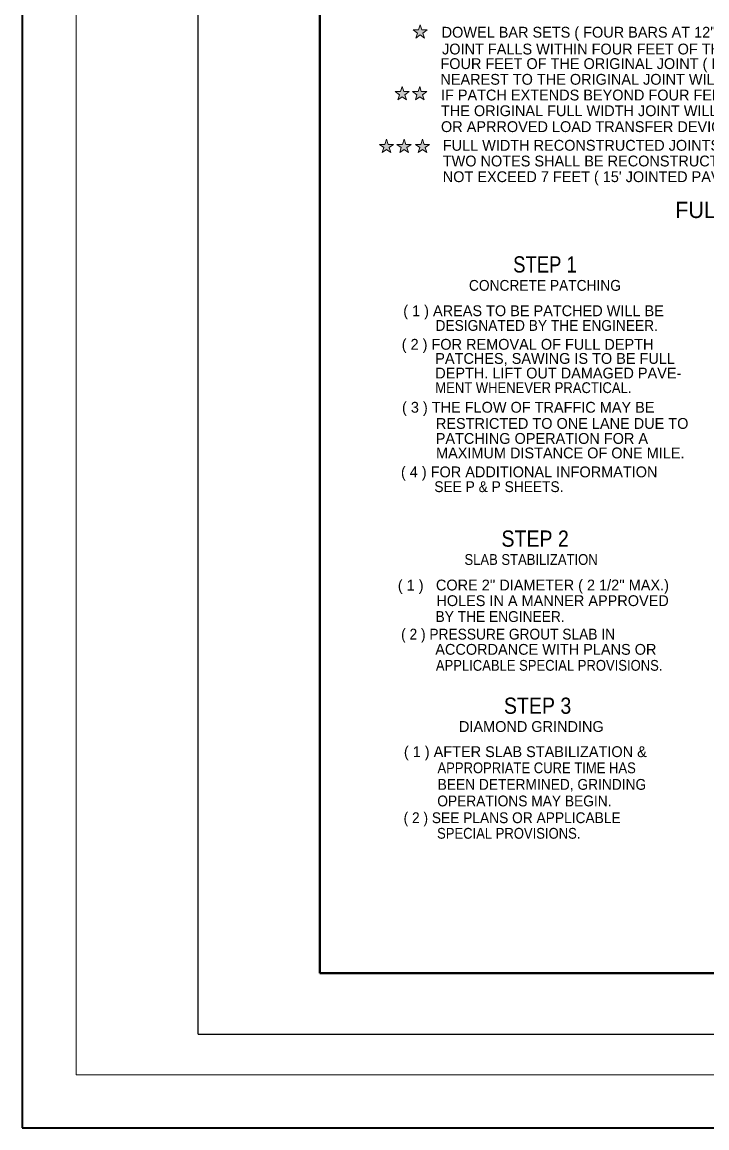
# Model space of a CAD drawing. Extents: x 39 to 412, y -6 to 264.
# Drawn here: x 39.1 to 123.4, y -6.5 to 129.7 of the extents above; entities that cross this region are included whole.
import ezdxf

# ---------------------------------------------------------------- set-up
doc = ezdxf.new("R2010")
doc.units = 0
doc.header["$LTSCALE"] = 0.53
doc.layers.add('1', color=7, linetype='Continuous', lineweight=25)
doc.layers.add('2', color=7, linetype='Continuous', lineweight=13)

msp = doc.modelspace()

# ---------------------------------------------------------------- hatches: boundary and pattern name
at = {"layer": '1'}
for points in [[(88.9805, 128.7503), (88.3203, 128.7503), (88.1164, 129.3783), (87.9124, 128.7503), (87.2523, 128.7503), (87.7864, 128.3622), (87.5823, 127.7346), (88.1164, 128.1225), (88.6505, 127.7346), (88.4464, 128.3624)], [(86.7697, 121.1537), (86.1095, 121.1537), (85.9056, 121.7816), (85.7016, 121.1537), (85.0414, 121.1537), (85.5756, 120.7656), (85.3715, 120.1379), (85.9056, 120.5258), (86.4397, 120.1379), (86.2356, 120.7657)], [(87.2018, 121.1537), (87.862, 121.1537), (88.0659, 121.7816), (88.2699, 121.1537), (88.9301, 121.1537), (88.3959, 120.7656), (88.6, 120.1379), (88.0659, 120.5258), (87.5318, 120.1379), (87.7359, 120.7657)], [(84.8276, 114.646), (84.1674, 114.646), (83.9635, 115.2739), (83.7595, 114.646), (83.0993, 114.646), (83.6335, 114.2579), (83.4294, 113.6302), (83.9635, 114.0182), (84.4976, 113.6302), (84.2935, 114.2581)], [(85.2731, 114.646), (85.9333, 114.646), (86.1372, 115.2739), (86.3412, 114.646), (87.0013, 114.646), (86.4672, 114.2579), (86.6713, 113.6302), (86.1372, 114.0182), (85.6031, 113.6302), (85.8072, 114.2581)], [(89.2664, 114.646), (88.6063, 114.646), (88.4023, 115.2739), (88.1983, 114.646), (87.5382, 114.646), (88.0723, 114.2579), (87.8683, 113.6302), (88.4023, 114.0182), (88.9364, 113.6302), (88.7323, 114.2581)]]:
    msp.add_hatch(color=256, dxfattribs=at).paths.add_polyline_path(points)

# ---------------------------------------------------------------- linework, layer by layer
at = {"layer": '1', "lineweight": 13}
for q in [(45.7701, 230.0493), (405.7701, 0.0493)]:
    msp.add_line((45.7701, 0.0493), q, dxfattribs=at)
at = {"layer": '1', "lineweight": 40}
for q in [(75.7701, 217.5493), (400.7701, 12.5493)]:
    msp.add_line((75.7701, 12.5493), q, dxfattribs=at)
at = {"layer": '1'}
msp.add_line((60.7701, 5.0493), (405.7701, 5.0493), dxfattribs=at)
at = {"layer": '1', "lineweight": 35}
msp.add_lwpolyline([(39.1017, -6.4945), (412.4398, -6.4945), (412.4398, 263.9547), (39.1017, 263.9547)], close=True, dxfattribs=at)
at = {"layer": '1'}
msp.add_lwpolyline([(60.7701, 5.0493), (60.7701, 225.0493), (405.7701, 225.0493)], dxfattribs=at)
at = {"layer": '1', "lineweight": 13}
for points in [[(88.9805, 128.7503), (88.3203, 128.7503), (88.1164, 129.3783), (87.9124, 128.7503), (87.2523, 128.7503), (87.7864, 128.3622), (87.5823, 127.7346), (88.1164, 128.1225), (88.6505, 127.7346), (88.4464, 128.3624)], [(86.7697, 121.1537), (86.1095, 121.1537), (85.9056, 121.7816), (85.7016, 121.1537), (85.0414, 121.1537), (85.5756, 120.7656), (85.3715, 120.1379), (85.9056, 120.5258), (86.4397, 120.1379), (86.2356, 120.7657)], [(87.2018, 121.1537), (87.862, 121.1537), (88.0659, 121.7816), (88.2699, 121.1537), (88.9301, 121.1537), (88.3959, 120.7656), (88.6, 120.1379), (88.0659, 120.5258), (87.5318, 120.1379), (87.7359, 120.7657)], [(84.8276, 114.646), (84.1674, 114.646), (83.9635, 115.2739), (83.7595, 114.646), (83.0993, 114.646), (83.6335, 114.2579), (83.4294, 113.6302), (83.9635, 114.0182), (84.4976, 113.6302), (84.2935, 114.2581)], [(85.2731, 114.646), (85.9333, 114.646), (86.1372, 115.2739), (86.3412, 114.646), (87.0013, 114.646), (86.4672, 114.2579), (86.6713, 113.6302), (86.1372, 114.0182), (85.6031, 113.6302), (85.8072, 114.2581)], [(89.2664, 114.646), (88.6063, 114.646), (88.4023, 115.2739), (88.1983, 114.646), (87.5382, 114.646), (88.0723, 114.2579), (87.8683, 113.6302), (88.4023, 114.0182), (88.9364, 113.6302), (88.7323, 114.2581)]]:
    msp.add_lwpolyline(points, close=True, dxfattribs=at)

# ---------------------------------------------------------------- texts
at = {"layer": '2'}
for s, height, p in [("DOWEL BAR SETS ( FOUR BARS AT 12''C/C WITH BOND BREAKER CAPS ) SHALL BE USED WHEN RECONSTRUCTED FULL WIDTH", 1.333, (90.7699, 127.7958)), ('JOINT FALLS WITHIN FOUR FEET OF THE ORIGINAL JOINT.  WHEN MORE THAN ONE RECONSTRUCTED JOINT FALLS WITHIN', 1.333, (90.8246, 125.7264)), ('FOUR FEET OF THE ORIGINAL JOINT ( I.E., PATCH SPANS ORIGINAL JOINT ), THEN THE RECONSTRUCTED FULL WIDTH JOINT', 1.333, (90.6212, 123.9285)), ('NEAREST TO THE ORIGINAL JOINT WILL BE CONSTRUCTED USING THE FOUR DOWEL DESIGN PATTERN AS SHOWN THIS SHEET.', 1.333, (90.6212, 121.9948)), ('IF PATCH EXTENDS BEYOND FOUR FEET, IN BOTH DIRECTIONS, FROM AN ORIGINAL FULL WIDTH TRANSVERSE JOINT, THEN', 1.333, (90.6897, 120.0612)), ('THE ORIGINAL FULL WIDTH JOINT WILL BE RECONSTRUCTED USING THE FOUR DOWEL PATTERN DESCRIBED IN NOTE (     ),', 1.333, (90.6897, 118.1274)), ('OR APRROVED LOAD TRANSFER DEVICES MEETING REQUIREMENTS OF SECTION 414.04 ( STD. SPECS.) AND STD. DRAWINGS.', 1.333, (90.6897, 116.1653)), ('FULL WIDTH RECONSTRUCTED JOINTS LOCATED FOUR FEET OR MORE FROM AN ORIGINAL JOINT AND NOT COVERED BY PREVIOUS', 1.333, (90.9101, 113.8673)), ('TWO NOTES SHALL BE RECONSTRUCTED USING TRANSVERSE TIE BAR JOINT.  SEE NOTE (      ). OVERALL PATCH LENGTH SHALL', 1.333, (90.9101, 111.9336)), ("NOT EXCEED 7 FEET ( 15' JOINTED PAVEMENT ) & 15 FEET ( 62' JOINTED PAVEMENT ), UNLESS OTHERWISE SHOWN ON PLANS.", 1.333, (90.9101, 109.9997)), ('FULL DEPTH PATCHING DETAIL', 2, (119.5223, 105.579)), ('( 1 ) AREAS TO BE PATCHED WILL BE', 1.333, (86.0435, 93.4891)), ('( 2 ) FOR REMOVAL OF FULL DEPTH', 1.333, (85.856, 89.3547)), ('PATCHES, SAWING IS TO BE FULL', 1.333, (89.9898, 87.6134)), ('DEPTH. LIFT OUT DAMAGED PAVE-', 1.333, (89.9898, 85.8132)), ('( 3 ) THE FLOW OF TRAFFIC MAY BE', 1.333, (85.8919, 81.5991)), ('RESTRICTED TO ONE LANE DUE TO', 1.333, (90.0669, 79.6085)), ('PATCHING OPERATION FOR A', 1.333, (90.0477, 77.7583)), ('MAXIMUM DISTANCE OF ONE MILE.', 1.333, (90.0802, 75.9719)), ('( 4 ) FOR ADDITIONAL INFORMATION', 1.333, (85.7593, 73.6402)), ('( 1 )', 1.333, (85.3747, 59.6824)), ("CORE 2'' DIAMETER ( 2 1/2'' MAX.)", 1.333, (90.0678, 59.7042)), ('HOLES IN A MANNER APPROVED', 1.333, (90.1213, 57.7771)), ('ACCORDANCE WITH PLANS OR', 1.333, (89.9903, 51.7812)), ('DIAMOND GRINDING', 1.333, (92.9043, 42.2774)), ('( 1 ) AFTER SLAB STABILIZATION &', 1.333, (86.1238, 39.1785))]:
    msp.add_text(s, height=height, dxfattribs=at).set_placement(p)
for s, height, width, p in [('STEP 1', 2, 0.85, (99.5786, 98.8653)), ('CONCRETE PATCHING', 1.333, 0.95, (94.1357, 96.6148)), ('DESIGNATED BY THE ENGINEER.', 1.333, 0.95, (90.0194, 91.6802)), ('MENT WHENEVER PRACTICAL.', 1.333, 0.9, (89.9898, 84.0132)), ('SEE P & P SHEETS.', 1.333, 0.95, (89.8725, 71.8211)), ('STEP 2', 2, 0.9, (98.1394, 65.0888)), ('SLAB STABILIZATION', 1.333, 0.9, (93.5847, 62.8492)), ('BY THE ENGINEER.', 1.333, 0.95, (90.0214, 55.8219)), ('( 2 ) PRESSURE GROUT SLAB IN', 1.333, 0.95, (85.7822, 53.656)), ('APPLICABLE SPECIAL PROVISIONS.', 1.333, 0.9, (90.0603, 49.8107)), ('STEP 3', 2, 0.9, (98.4442, 44.5085)), ('APPROPRIATE CURE TIME HAS', 1.333, 0.9, (90.2613, 37.1883)), ('BEEN DETERMINED, GRINDING', 1.333, 0.95, (90.2798, 35.148)), ('OPERATIONS MAY BEGIN.', 1.333, 0.95, (90.2354, 33.1077)), ('( 2 ) SEE PLANS OR APPLICABLE', 1.333, 0.95, (86.0871, 31.0419)), ('SPECIAL PROVISIONS.', 1.333, 0.9, (90.2109, 29.1222))]:
    msp.add_text(s, height=height, dxfattribs=dict(at, width=width)).set_placement(p)

doc.saveas('drawing.dxf')
